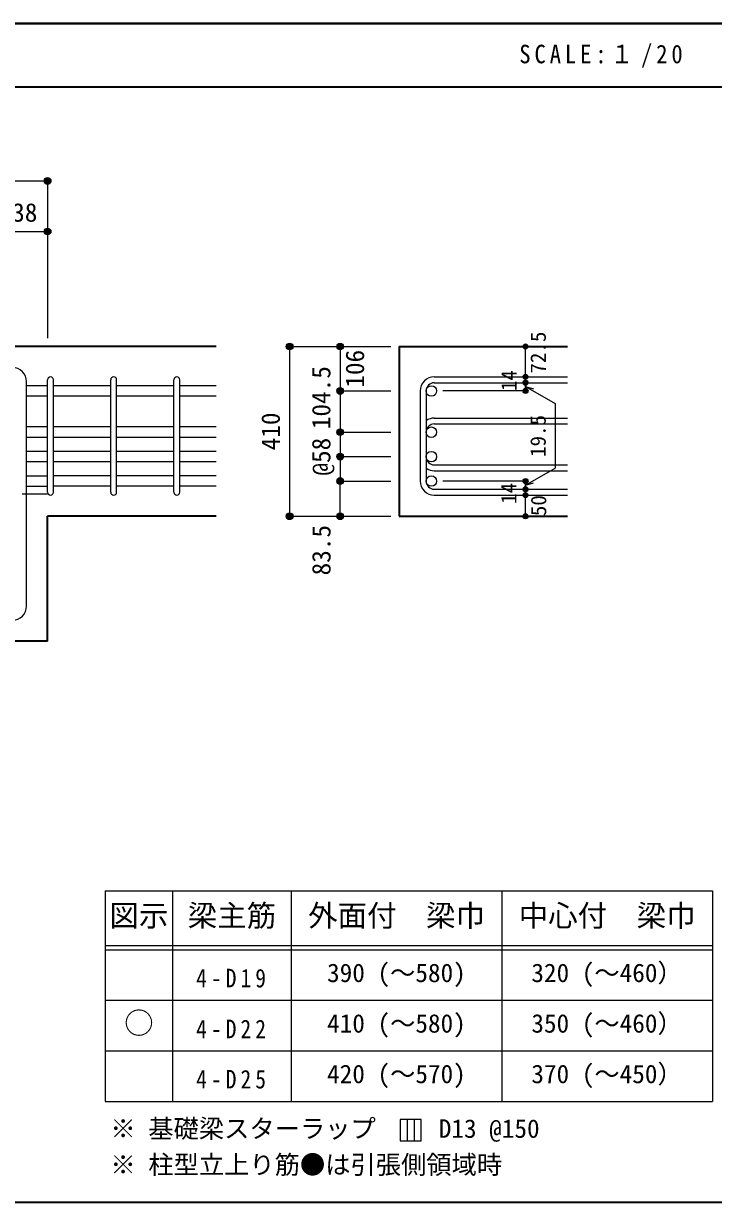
# Model space of a CAD drawing. Units: millimetres at full size, sheet at 1:20; details may follow other scales. Extents: x -3982 to 3969, y -2797 to 2801.
# Drawn here: x 771 to 2409, y 2 to 2801 of the extents above; entities that cross this region are included whole.
import ezdxf
from ezdxf.enums import TextEntityAlignment as Align

# ---------------------------------------------------------------- set-up
doc = ezdxf.new("R2010")
doc.units = ezdxf.units.MM
doc.header["$LTSCALE"] = 20
doc.header["$PDMODE"] = 32
doc.header["$PDSIZE"] = 12
doc.linetypes.add('CHAIN1', pattern=[8, 5, -1, 1, -1])
for name, color, linetype, lineweight in [('6-1_躯体線', 2, 'Continuous', 35), ('6-4_フープ', 7, 'Continuous', 18), ('6-5_梁主筋', 7, 'Continuous', 18), ('6-6_S.T.P.', 7, 'Continuous', 18), ('6-7_文字', 7, 'Continuous', 18), ('6-D_寸法', 4, 'Continuous', 9), ('6-E_枠', 7, 'Continuous', 18), ('F-0_枠', 6, 'Continuous', 40)]:
    doc.layers.add(name, color=color, linetype=linetype, lineweight=lineweight)
doc.styles.add('ＭＳ ゴシック', font='')
doc.styles.get('ＭＳ ゴシック').set_extended_font_data('MS Gothic')

msp = doc.modelspace()

# ---------------------------------------------------------------- linework, layer by layer
at = {"layer": '6-1_躯体線'}
for p, q in [((1228.29, 2034.12), (128.29, 2034.12)), ((1662.96, 2034.12), (2062.96, 2034.12)), ((1662.96, 2034.12), (1662.96, 1631.12)), ((1228.29, 1631.12), (828.29, 1631.12)), ((828.29, 1334.12), (828.29, 1631.12)), ((1662.96, 1631.12), (2062.96, 1631.12)), ((828.29, 1334.12), (648.79, 1334.12))]:
    msp.add_line(p, q, dxfattribs=at)
at = {"layer": '6-4_フープ'}
msp.add_line((778.29, 1417.62), (778.29, 1950.62), dxfattribs=at)
for centre, start, end in [((744.79, 1950.62), 0, 90), ((744.79, 1417.62), 270, 0)]:
    msp.add_arc(centre, 33.5, start, end, dxfattribs=at)
at = {"layer": '6-5_梁主筋'}
for p, q in [((828.29, 1941.07), (778.29, 1941.07)), ((978.29, 1941.07), (842.29, 1941.07)), ((1128.29, 1941.07), (992.29, 1941.07)), ((1228.29, 1941.07), (1142.29, 1941.07)), ((828.29, 1916.07), (778.29, 1916.07)), ((978.29, 1916.07), (842.29, 1916.07)), ((1128.29, 1916.07), (992.29, 1916.07)), ((1228.29, 1916.07), (1142.29, 1916.07)), ((828.29, 1843.12), (778.29, 1843.12)), ((978.29, 1843.12), (842.29, 1843.12)), ((1128.29, 1843.12), (992.29, 1843.12)), ((1228.29, 1843.12), (1142.29, 1843.12)), ((828.29, 1818.12), (778.29, 1818.12)), ((978.29, 1818.12), (842.29, 1818.12)), ((1128.29, 1818.12), (992.29, 1818.12)), ((1228.29, 1818.12), (1142.29, 1818.12)), ((828.29, 1785.12), (778.29, 1785.12)), ((978.29, 1785.12), (842.29, 1785.12)), ((1128.29, 1785.12), (992.29, 1785.12)), ((1228.29, 1785.12), (1142.29, 1785.12)), ((828.29, 1760.12), (778.29, 1760.12)), ((978.29, 1760.12), (842.29, 1760.12)), ((1128.29, 1760.12), (992.29, 1760.12)), ((1228.29, 1760.12), (1142.29, 1760.12)), ((778.29, 1727.12), (828.29, 1727.12)), ((978.29, 1727.12), (842.29, 1727.12)), ((1128.29, 1727.12), (992.29, 1727.12)), ((1228.29, 1727.12), (1142.29, 1727.12)), ((778.29, 1702.12), (828.29, 1702.12)), ((978.29, 1702.12), (842.29, 1702.12)), ((1128.29, 1702.12), (992.29, 1702.12)), ((1228.29, 1702.12), (1142.29, 1702.12))]:
    msp.add_line(p, q, dxfattribs=at)
at = {"layer": '6-5_梁主筋', "color": 3, "lineweight": 25}
for centre in [(1739.46, 1928.57), (1739.46, 1830.62), (1739.46, 1772.62), (1739.46, 1714.62)]:
    msp.add_circle(centre, 12.5, dxfattribs=at)
at = {"layer": '6-6_S.T.P.'}
for p, q in [((1746.46, 1962.07), (2062.96, 1962.07)), ((828.29, 1688.12), (828.29, 1955.07)), ((828.29, 1688.12), (828.29, 1954.68)), ((828.29, 1688.12), (828.29, 1954.68)), ((828.29, 1688.12), (828.29, 1954.68)), ((842.29, 1688.12), (842.29, 1955.07)), ((842.29, 1688.12), (842.29, 1954.68)), ((842.29, 1688.12), (842.29, 1954.68)), ((842.29, 1688.12), (842.29, 1954.68)), ((978.29, 1688.12), (978.29, 1955.07)), ((992.29, 1688.12), (992.29, 1955.07)), ((1128.29, 1688.12), (1128.29, 1955.07)), ((1142.29, 1688.12), (1142.29, 1955.07)), ((1746.46, 1948.07), (2062.96, 1948.07)), ((1712.96, 1928.57), (1712.96, 1714.62)), ((1726.96, 1928.57), (1726.96, 1714.62)), ((1746.46, 1864.12), (2062.96, 1864.12)), ((1746.46, 1850.12), (2062.96, 1850.12)), ((1746.46, 1753.12), (2062.96, 1753.12)), ((1746.46, 1739.12), (2062.96, 1739.12)), ((1746.46, 1695.12), (2062.96, 1695.12)), ((1746.46, 1681.12), (2062.96, 1681.12))]:
    msp.add_line(p, q, dxfattribs=at)
for centre, radius, start, end in [((835.29, 1955.07), 7, 0, 180), ((835.29, 1955.07), 7, 0, 180), ((835.29, 1955.07), 7, 0, 180), ((835.29, 1955.07), 7, 0, 180), ((985.29, 1955.07), 7, 0, 180), ((1135.29, 1955.07), 7, 0, 180), ((1746.46, 1928.57), 33.5, 90, 180), ((1746.46, 1928.57), 19.5, 90, 180), ((1746.46, 1830.62), 33.5, 90, 125.59765), ((1746.46, 1830.62), 19.5, 90, 180), ((1746.46, 1772.62), 19.5, 180, 270), ((1746.46, 1772.62), 33.5, 234.40235, 270), ((1746.46, 1714.62), 33.5, 180, 270), ((1746.46, 1714.62), 19.5, 180, 270), ((835.29, 1688.12), 7, 180, 0), ((835.29, 1688.12), 7, 180, 0), ((835.29, 1688.12), 7, 180, 0), ((835.29, 1688.12), 7, 180, 0), ((985.29, 1688.12), 7, 180, 0), ((1135.29, 1688.12), 7, 180, 0)]:
    msp.add_arc(centre, radius, start, end, dxfattribs=at)
at = {"layer": '6-7_文字'}
for p, q in [((1681.81, 198.51), (1681.81, 148.51)), ((1698.48, 198.51), (1698.48, 148.51))]:
    msp.add_line(p, q, dxfattribs=at)
msp.add_lwpolyline([(1665.15, 148.51), (1715.15, 148.51), (1715.15, 198.51), (1665.15, 198.51)], close=True, dxfattribs=at)
at = {"layer": '6-D_寸法'}
for p, q in [((128.29, 2427.15), (828.29, 2427.15)), ((828.29, 2427.15), (828.29, 2307.15)), ((690.29, 2307.15), (828.29, 2307.15)), ((828.29, 2307.15), (828.29, 2054.12)), ((1402.96, 2034.12), (1522.96, 2034.12)), ((1402.96, 2034.12), (1402.96, 1631.12)), ((1522.96, 2034.12), (1642.96, 2034.12)), ((1962.96, 1962.65), (1962.96, 2034.12)), ((1962.96, 1948.07), (1962.96, 1962.07)), ((1962.96, 1938.9), (1982.28, 1933.72)), ((1962.96, 1938.9), (2033.02, 1898.45)), ((1522.96, 1928.57), (1522.96, 1772.62)), ((1962.96, 1928.57), (1766.87, 1928.57)), ((2033.02, 1898.45), (2033.02, 1745.32)), ((1522.96, 1830.62), (1642.96, 1830.62)), ((1522.96, 1772.62), (1642.96, 1772.62)), ((1522.96, 1772.62), (1522.96, 1714.62)), ((1962.96, 1704.87), (2033.02, 1745.32)), ((1962.96, 1714.62), (1766.87, 1714.62)), ((1962.96, 1695.12), (1962.96, 1714.62)), ((1962.96, 1704.87), (1982.28, 1710.05)), ((1962.96, 1681.12), (1962.96, 1695.12)), ((1962.96, 1631.12), (1962.96, 1681.12)), ((1402.96, 1631.12), (1522.96, 1631.12)), ((1402.96, 1631.12), (1512.82, 1631.12)), ((1522.96, 1631.12), (1642.96, 1631.12))]:
    msp.add_line(p, q, dxfattribs=at)
at = {"layer": '6-D_寸法', "linetype": 'CHAIN1'}
msp.add_line((128.29, 1684.12), (828.29, 1684.12), dxfattribs=at)
at = {"layer": '6-D_寸法'}
for points in [[(1522.96, 2034.12), (1522.96, 1928.57), (1642.96, 1928.57)], [(1962.96, 1928.57), (1962.96, 1948.65), (1962.96, 1928.57)], [(1522.96, 1631.12), (1522.96, 1714.62), (1642.96, 1714.62)]]:
    msp.add_lwpolyline(points, dxfattribs=at)
for centre, radius in [((828.29, 2427.15), 8), ((828.29, 2427.15), 7.2), ((828.29, 2427.15), 6.4), ((828.29, 2427.15), 5.6), ((828.29, 2427.15), 4.8), ((828.29, 2427.15), 4), ((828.29, 2427.15), 3.2), ((828.29, 2427.15), 2.4), ((828.29, 2427.15), 1.6), ((828.29, 2427.15), 0.8), ((828.29, 2307.15), 8), ((828.29, 2307.15), 7.2), ((828.29, 2307.15), 6.4), ((828.29, 2307.15), 5.6), ((828.29, 2307.15), 4.8), ((828.29, 2307.15), 4), ((828.29, 2307.15), 3.2), ((828.29, 2307.15), 2.4), ((828.29, 2307.15), 1.6), ((828.29, 2307.15), 0.8), ((1402.96, 2034.12), 8), ((1402.96, 2034.12), 7.2), ((1402.96, 2034.12), 6.4), ((1402.96, 2034.12), 5.6), ((1402.96, 2034.12), 4.8), ((1402.96, 2034.12), 4), ((1402.96, 2034.12), 3.2), ((1402.96, 2034.12), 2.4), ((1402.96, 2034.12), 1.6), ((1402.96, 2034.12), 0.8), ((1522.96, 2034.12), 8), ((1522.96, 2034.12), 7.2), ((1522.96, 2034.12), 6.4), ((1522.96, 2034.12), 5.6), ((1522.96, 2034.12), 4.8), ((1522.96, 2034.12), 4), ((1522.96, 2034.12), 3.2), ((1522.96, 2034.12), 2.4), ((1522.96, 2034.12), 1.6), ((1522.96, 2034.12), 0.8), ((1962.96, 2034.12), 4), ((1962.96, 2034.12), 3.6), ((1962.96, 2034.12), 3.2), ((1962.96, 2034.12), 2.8), ((1962.96, 2034.12), 2.4), ((1962.96, 2034.12), 2), ((1962.96, 2034.12), 1.6), ((1962.96, 2034.12), 1.2), ((1962.96, 2034.12), 0.8), ((1962.96, 2034.12), 0.4), ((1962.96, 1962.07), 4), ((1962.96, 1962.07), 3.6), ((1962.96, 1962.07), 3.2), ((1962.96, 1962.07), 2.8), ((1962.96, 1962.07), 2.4), ((1962.96, 1962.07), 2), ((1962.96, 1962.07), 1.6), ((1962.96, 1962.07), 1.2), ((1962.96, 1962.07), 0.8), ((1962.96, 1962.07), 0.4), ((1522.96, 1928.57), 8), ((1522.96, 1928.57), 7.2), ((1522.96, 1928.57), 6.4), ((1522.96, 1928.57), 5.6), ((1522.96, 1928.57), 4.8), ((1522.96, 1928.57), 4), ((1522.96, 1928.57), 3.2), ((1962.96, 1948.07), 4), ((1962.96, 1928.57), 4), ((1962.96, 1948.07), 3.6), ((1962.96, 1928.57), 3.6), ((1962.96, 1948.07), 3.2), ((1962.96, 1928.57), 3.2), ((1962.96, 1948.07), 2.8), ((1962.96, 1928.57), 2.8), ((1962.96, 1948.07), 2.4), ((1962.96, 1948.07), 2), ((1962.96, 1948.07), 1.6), ((1962.96, 1948.07), 1.2), ((1962.96, 1948.07), 0.8), ((1962.96, 1948.07), 0.4), ((1522.96, 1928.57), 2.4), ((1522.96, 1928.57), 1.6), ((1522.96, 1928.57), 0.8), ((1962.96, 1928.57), 2.4), ((1962.96, 1928.57), 2), ((1962.96, 1928.57), 1.6), ((1962.96, 1928.57), 1.2), ((1962.96, 1928.57), 0.8), ((1962.96, 1928.57), 0.4), ((1522.96, 1830.62), 8), ((1522.96, 1830.62), 7.2), ((1522.96, 1830.62), 6.4), ((1522.96, 1830.62), 5.6), ((1522.96, 1830.62), 4.8), ((1522.96, 1830.62), 4), ((1522.96, 1830.62), 3.2), ((1522.96, 1830.62), 2.4), ((1522.96, 1830.62), 1.6), ((1522.96, 1830.62), 0.8), ((1522.96, 1772.62), 8), ((1522.96, 1772.62), 7.2), ((1522.96, 1772.62), 6.4), ((1522.96, 1772.62), 5.6), ((1522.96, 1772.62), 4.8), ((1522.96, 1772.62), 4), ((1522.96, 1772.62), 3.2), ((1522.96, 1772.62), 2.4), ((1522.96, 1772.62), 1.6), ((1522.96, 1772.62), 0.8), ((1522.96, 1714.62), 8), ((1522.96, 1714.62), 7.2), ((1522.96, 1714.62), 6.4), ((1522.96, 1714.62), 5.6), ((1522.96, 1714.62), 4.8), ((1522.96, 1714.62), 4), ((1522.96, 1714.62), 3.2), ((1522.96, 1714.62), 2.4), ((1522.96, 1714.62), 1.6), ((1522.96, 1714.62), 0.8), ((1962.96, 1714.62), 4), ((1962.96, 1714.62), 3.6), ((1962.96, 1714.62), 3.2), ((1962.96, 1714.62), 2.8), ((1962.96, 1714.62), 2.4), ((1962.96, 1714.62), 2), ((1962.96, 1714.62), 1.6), ((1962.96, 1714.62), 1.2), ((1962.96, 1714.62), 0.8), ((1962.96, 1714.62), 0.4), ((1962.96, 1695.12), 4), ((1962.96, 1681.12), 4), ((1962.96, 1695.12), 3.6), ((1962.96, 1681.12), 3.6), ((1962.96, 1695.12), 3.2), ((1962.96, 1681.12), 3.2), ((1962.96, 1695.12), 2.8), ((1962.96, 1681.12), 2.8), ((1962.96, 1695.12), 2.4), ((1962.96, 1681.12), 2.4), ((1962.96, 1695.12), 2), ((1962.96, 1681.12), 2), ((1962.96, 1695.12), 1.6), ((1962.96, 1681.12), 1.6), ((1962.96, 1695.12), 1.2), ((1962.96, 1681.12), 1.2), ((1962.96, 1695.12), 0.8), ((1962.96, 1681.12), 0.8), ((1962.96, 1695.12), 0.4), ((1962.96, 1681.12), 0.4), ((1402.96, 1631.12), 8), ((1402.96, 1631.12), 7.2), ((1402.96, 1631.12), 6.4), ((1402.96, 1631.12), 5.6), ((1402.96, 1631.12), 4.8), ((1402.96, 1631.12), 4), ((1402.96, 1631.12), 3.2), ((1402.96, 1631.12), 2.4), ((1402.96, 1631.12), 1.6), ((1402.96, 1631.12), 0.8), ((1522.96, 1631.12), 8), ((1522.96, 1631.12), 7.2), ((1522.96, 1631.12), 6.4), ((1522.96, 1631.12), 5.6), ((1522.96, 1631.12), 4.8), ((1522.96, 1631.12), 4), ((1522.96, 1631.12), 3.2), ((1522.96, 1631.12), 2.4), ((1522.96, 1631.12), 1.6), ((1522.96, 1631.12), 0.8), ((1962.96, 1631.12), 4), ((1962.96, 1631.12), 3.6), ((1962.96, 1631.12), 3.2), ((1962.96, 1631.12), 2.8), ((1962.96, 1631.12), 2.4), ((1962.96, 1631.12), 2), ((1962.96, 1631.12), 1.6), ((1962.96, 1631.12), 1.2), ((1962.96, 1631.12), 0.8), ((1962.96, 1631.12), 0.4)]:
    msp.add_circle(centre, radius, dxfattribs=at)
at = {"layer": '6-D_寸法', "color": 7}
for p in [(828.29, 2427.15), (828.29, 2307.15), (1402.96, 2034.12), (1522.96, 2034.12), (1962.96, 2034.12), (1962.96, 1962.07), (1522.96, 1928.57), (1962.96, 1948.07), (1962.96, 1928.57), (1522.96, 1830.62), (1522.96, 1772.62), (1522.96, 1714.62), (1962.96, 1714.62), (1962.96, 1695.12), (1962.96, 1681.12), (1402.96, 1631.12), (1522.96, 1631.12), (1962.96, 1631.12)]:
    msp.add_point(p, dxfattribs=at)
at = {"layer": '6-E_枠', "color": 3, "lineweight": 25}
for p, q in [((965.14, 741.85), (965.14, 241.85)), ((965.14, 741.85), (2406.83, 741.85)), ((2406.83, 741.85), (2406.83, 241.85)), ((965.14, 241.85), (2406.83, 241.85))]:
    msp.add_line(p, q, dxfattribs=at)
at = {"layer": '6-E_枠'}
for p, q in [((1125.14, 741.85), (1125.14, 241.85)), ((1406.83, 741.85), (1406.83, 241.85)), ((1906.83, 741.85), (1906.83, 241.85)), ((965.14, 611.85), (2406.83, 611.85)), ((965.14, 601.85), (2406.83, 601.85)), ((965.14, 481.85), (2406.83, 481.85)), ((965.14, 361.85), (2406.83, 361.85))]:
    msp.add_line(p, q, dxfattribs=at)
at = {"layer": 'F-0_枠'}
msp.add_line((-3981.92, 2800.77), (3969.4, 2800.77), dxfattribs=at)
at = {"layer": 'F-0_枠', "color": 2, "lineweight": 35}
for p, q in [((-3981.92, 2650.77), (2482.4, 2650.77)), ((2482.4, 1.97), (-3981.92, 1.97))]:
    msp.add_line(p, q, dxfattribs=at)

# ---------------------------------------------------------------- texts
at = {"layer": '6-7_文字', "color": 2, "style": 'ＭＳ ゴシック'}
for s, p in [('図示', (975.14, 641.85)), ('梁主筋', (1160.98, 641.85)), ('外面付\u3000梁巾', (1446.83, 641.85)), ('中心付\u3000梁巾', (1946.83, 641.85)), ('○', (1010.14, 386.85))]:
    msp.add_text(s, height=51.32, dxfattribs=at).set_placement(p, align=Align.BOTTOM_LEFT)
at = {"layer": '6-7_文字', "style": 'ＭＳ ゴシック'}
for s, p in [('390 (～580)', (1491.83, 511.85)), ('320 (～460）', (1976.83, 511.85)), ('410 (～580)', (1491.83, 391.85)), ('350 (～460）', (1976.83, 391.85)), ('370 (～450）', (1976.83, 271.85)), ('420 (～570)', (1491.83, 271.85)), ('※ 基礎梁スターラップ     D13 @150', (977.51, 142.13)), ('※ 柱型立上り筋●は引張側領域時', (977.51, 56.45))]:
    msp.add_text(s, height=43.99, dxfattribs=at).set_placement(p, align=Align.BOTTOM_LEFT)
at = {"layer": '6-7_文字', "color": 2, "insert": (1948.17, 2695.77), "char_height": 43.99, "attachment_point": 7, "style": 'ＭＳ ゴシック'}
msp.add_mtext('\\T1.34;\\W0.9;SCALE:１/20', dxfattribs=at)
at = {"layer": '6-7_文字', "char_height": 43.99, "attachment_point": 7, "style": 'ＭＳ ゴシック'}
for s, insert in [('\\T1.38;\\W0.85;4-D19', (1180.98, 511.85)), ('\\T1.38;\\W0.85;4-D22', (1180.98, 391.85)), ('\\T1.38;\\W0.85;4-D25', (1180.98, 271.85))]:
    msp.add_mtext(s, dxfattribs=dict(at, insert=insert))
at = {"layer": '6-D_寸法', "style": 'ＭＳ ゴシック'}
msp.add_text('138', height=43.99, dxfattribs=at).set_placement((714.29, 2317.15), align=Align.BOTTOM_LEFT)
for s, height, p in [('72.5', 36.66, (2022.28, 1969.76)), ('106', 43.99, (1592.96, 1936.35)), ('104.5', 43.99, (1512.96, 1837.84)), ('14', 36.66, (1952.96, 1928.18)), ('410', 43.99, (1392.96, 1787.62)), ('19.5', 36.66, (2021.94, 1771.89)), ('@58', 43.99, (1512.96, 1727.62)), ('14', 36.66, (1952.56, 1660.44)), ('50', 36.66, (2023.18, 1631.33)), ('83.5', 43.99, (1513.27, 1490.66))]:
    msp.add_text(s, height=height, rotation=90, dxfattribs=at).set_placement(p, align=Align.BOTTOM_LEFT)

doc.saveas('drawing.dxf')
